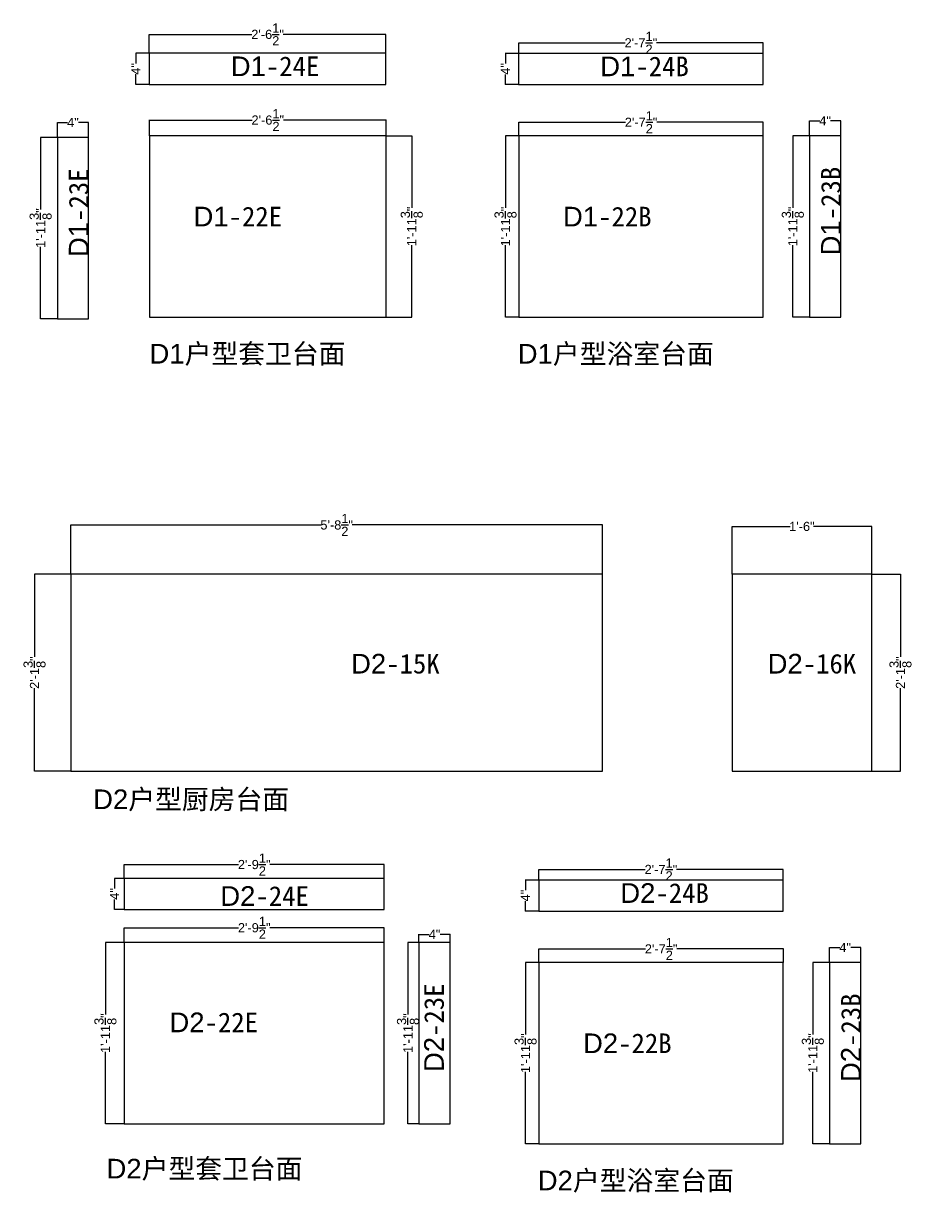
# Model space of a CAD drawing. Header units: inches. Extents: x -997106 to 39633, y -30199 to 1961.
# Drawn here: x 25590 to 28497, y -26118 to -22289 of the extents above; entities that cross this region are included whole.
import ezdxf

# ---------------------------------------------------------------- set-up
doc = ezdxf.new("R2010")
doc.units = ezdxf.units.IN
doc.header["$MEASUREMENT"] = 0
doc.layers.get('Defpoints').update_dxf_attribs({"color": 3})
doc.layers.add('编号', color=10, linetype='Continuous', plot=False)
doc.styles.get("Standard").update_dxf_attribs({"font": 'arial.ttf'})
doc.dimstyles.get("Standard").update_dxf_attribs({"dimtxt": 30, "dimasz": 1, "dimexe": 0.18, "dimexo": 0.0625, "dimgap": 0.09, "dimtad": 0, "dimtoh": 1, "dimdec": 4, "dimlfac": 0.03937, "dimzin": 0, "dimdsep": 46, "dimlunit": 4, "dimtxsty": 'Standard', "dimblk": 'ARCHTICK', "dimcen": 1, "dimadec": 0, "dimazin": 0, "dimtfac": 1, "dimtdec": 4, "dimtix": 1, "dimtofl": 0, "dimtmove": 2, "dimatfit": 3, "dimldrblk": 'ARCHTICK', "dimfxl": 1, "dimtolj": 1, "dimtzin": 0, "dimarcsym": 0})

# ---------------------------------------------------------------- blocks, each defined once
blk = doc.blocks.new('_ArchTick')
at = {"color": 0, "linetype": 'ByBlock', "const_width": 0.15}
blk.add_lwpolyline([(-0.5, -0.5), (0.5, 0.5)], dxfattribs=at)
blk = doc.blocks.new('*D460')
at = {"color": 0, "lineweight": -2, "transparency": 16777216}
for p, q in [((25745.4, -24092.4), (25745.4, -23931.2)), ((25745.4, -23931.4), (26564.5, -23931.4)), ((27485.4, -23931.4), (26666.4, -23931.4)), ((27485.4, -24092.4), (27485.4, -23931.2))]:
    blk.add_line(p, q, dxfattribs=at)
at = {"layer": 'Defpoints', "color": 0, "transparency": 16777216}
for p in [(27485.4, -23931.4), (25745.4, -24092.5), (27485.4, -24092.5)]:
    blk.add_point(p, dxfattribs=at)
at = {"color": 0, "lineweight": -2, "transparency": 16777216, "rotation": 180}
blk.add_blockref('_ArchTick', (25745.4, -23931.4), dxfattribs=at)
at = {"color": 0, "lineweight": -2, "transparency": 16777216}
blk.add_blockref('_ArchTick', (27485.4, -23931.4), dxfattribs=at)
at = {"color": 0, "transparency": 16777216, "insert": (26615.4, -23931.4), "char_height": 30, "attachment_point": 5}
blk.add_mtext('\\A1;5\'-8{\\H1x;\\S1/2;}"', dxfattribs=at)
blk = doc.blocks.new('*D461')
at = {"color": 0, "lineweight": -2, "transparency": 16777216}
for p, q in [((25745.4, -24092.5), (25626.3, -24092.5)), ((25626.4, -24092.5), (25626.4, -24363.9)), ((25626.4, -24737.5), (25626.4, -24466.1)), ((25745.4, -24737.5), (25626.3, -24737.5))]:
    blk.add_line(p, q, dxfattribs=at)
at = {"layer": 'Defpoints', "color": 0, "transparency": 16777216}
for p in [(25745.4, -24092.5), (25626.4, -24737.5), (25745.4, -24737.5)]:
    blk.add_point(p, dxfattribs=at)
at = {"color": 0, "lineweight": -2, "transparency": 16777216}
for p, rotation in [((25626.4, -24092.5), 90), ((25626.4, -24737.5), 270)]:
    blk.add_blockref('_ArchTick', p, dxfattribs=dict(at, rotation=rotation))
at = {"color": 0, "transparency": 16777216, "insert": (25626.4, -24415), "char_height": 30, "attachment_point": 5, "rotation": 90}
blk.add_mtext('\\A1;2\'-1{\\H1x;\\S3/8;}"', dxfattribs=at)
blk = doc.blocks.new('*D462')
at = {"color": 0, "lineweight": -2, "transparency": 16777216}
for p, q in [((27909.6, -24092.4), (27909.6, -23936.2)), ((27909.6, -23936.4), (28099.5, -23936.4)), ((28366.6, -23936.4), (28176.6, -23936.4)), ((28366.6, -24092.4), (28366.6, -23936.2))]:
    blk.add_line(p, q, dxfattribs=at)
at = {"layer": 'Defpoints', "color": 0, "transparency": 16777216}
for p in [(28366.6, -23936.4), (27909.6, -24092.5), (28366.6, -24092.5)]:
    blk.add_point(p, dxfattribs=at)
at = {"color": 0, "lineweight": -2, "transparency": 16777216, "rotation": 180}
blk.add_blockref('_ArchTick', (27909.6, -23936.4), dxfattribs=at)
at = {"color": 0, "lineweight": -2, "transparency": 16777216}
blk.add_blockref('_ArchTick', (28366.6, -23936.4), dxfattribs=at)
at = {"color": 0, "transparency": 16777216, "insert": (28138.1, -23936.4), "char_height": 30, "attachment_point": 5}
blk.add_mtext('\\A1;1\'-6"', dxfattribs=at)
blk = doc.blocks.new('*D463')
at = {"color": 0, "lineweight": -2, "transparency": 16777216}
for p, q in [((28366.6, -24092.5), (28461, -24092.5)), ((28460.8, -24092.5), (28460.8, -24363.9)), ((28460.8, -24737.5), (28460.8, -24466.1)), ((28366.6, -24737.5), (28461, -24737.5))]:
    blk.add_line(p, q, dxfattribs=at)
at = {"layer": 'Defpoints', "color": 0, "transparency": 16777216}
for p in [(28366.6, -24092.5), (28366.6, -24737.5), (28460.8, -24737.5)]:
    blk.add_point(p, dxfattribs=at)
at = {"color": 0, "lineweight": -2, "transparency": 16777216}
for p, rotation in [((28460.8, -24092.5), 90), ((28460.8, -24737.5), 270)]:
    blk.add_blockref('_ArchTick', p, dxfattribs=dict(at, rotation=rotation))
at = {"color": 0, "transparency": 16777216, "insert": (28460.8, -24415), "char_height": 30, "attachment_point": 5, "rotation": 90}
blk.add_mtext('\\A1;2\'-1{\\H1x;\\S3/8;}"', dxfattribs=at)
blk = doc.blocks.new('*D574')
at = {"color": 0, "lineweight": -2, "transparency": 16777216}
for p, q in [((25919.8, -25298.8), (25858.2, -25298.8)), ((25858.4, -25298.8), (25858.4, -25534.7)), ((25858.4, -25892.8), (25858.4, -25656.9)), ((25919.8, -25892.8), (25858.2, -25892.8))]:
    blk.add_line(p, q, dxfattribs=at)
at = {"layer": 'Defpoints', "color": 0, "transparency": 16777216}
for p in [(25919.9, -25298.8), (25858.4, -25892.8), (25919.9, -25892.8)]:
    blk.add_point(p, dxfattribs=at)
at = {"color": 0, "lineweight": -2, "transparency": 16777216}
for p, rotation in [((25858.4, -25298.8), 90), ((25858.4, -25892.8), 270)]:
    blk.add_blockref('_ArchTick', p, dxfattribs=dict(at, rotation=rotation))
at = {"color": 0, "transparency": 16777216, "insert": (25858.4, -25595.8), "char_height": 30, "attachment_point": 5, "rotation": 90}
blk.add_mtext('\\A1;1\'-11{\\H1x;\\S3/8;}"', dxfattribs=at)
blk = doc.blocks.new('*D575')
at = {"color": 0, "lineweight": -2, "transparency": 16777216}
for p, q in [((25919.9, -25298.8), (25919.9, -25250.4)), ((25919.9, -25250.6), (26294.2, -25250.6)), ((26770.9, -25250.6), (26396.5, -25250.6)), ((26770.9, -25298.8), (26770.9, -25250.4))]:
    blk.add_line(p, q, dxfattribs=at)
at = {"layer": 'Defpoints', "color": 0, "transparency": 16777216}
for p in [(26770.9, -25250.6), (25919.9, -25298.8), (26770.9, -25298.8)]:
    blk.add_point(p, dxfattribs=at)
at = {"color": 0, "lineweight": -2, "transparency": 16777216, "rotation": 180}
blk.add_blockref('_ArchTick', (25919.9, -25250.6), dxfattribs=at)
at = {"color": 0, "lineweight": -2, "transparency": 16777216}
blk.add_blockref('_ArchTick', (26770.9, -25250.6), dxfattribs=at)
at = {"color": 0, "transparency": 16777216, "insert": (26345.4, -25250.6), "char_height": 30, "attachment_point": 5}
blk.add_mtext('\\A1;2\'-9{\\H1x;\\S1/2;}"', dxfattribs=at)
blk = doc.blocks.new('*D576')
at = {"color": 0, "lineweight": -2, "transparency": 16777216}
for p, q in [((26884.8, -25298.8), (26884.8, -25272.1)), ((26884.8, -25272.3), (26917.9, -25272.3)), ((26986.8, -25272.3), (26953.8, -25272.3)), ((26986.8, -25298.8), (26986.8, -25272.1))]:
    blk.add_line(p, q, dxfattribs=at)
at = {"layer": 'Defpoints', "color": 0, "transparency": 16777216}
for p in [(26986.8, -25272.3), (26884.8, -25298.8), (26986.8, -25298.8)]:
    blk.add_point(p, dxfattribs=at)
at = {"color": 0, "lineweight": -2, "transparency": 16777216, "rotation": 180}
blk.add_blockref('_ArchTick', (26884.8, -25272.3), dxfattribs=at)
at = {"color": 0, "lineweight": -2, "transparency": 16777216}
blk.add_blockref('_ArchTick', (26986.8, -25272.3), dxfattribs=at)
at = {"color": 0, "transparency": 16777216, "insert": (26935.8, -25272.3), "char_height": 30, "attachment_point": 5}
blk.add_mtext('\\A1;4"', dxfattribs=at)
blk = doc.blocks.new('*D577')
at = {"color": 0, "lineweight": -2, "transparency": 16777216}
for p, q in [((26884.8, -25298.8), (26848.6, -25298.8)), ((26848.7, -25298.8), (26848.7, -25534.7)), ((26848.7, -25892.8), (26848.7, -25656.9)), ((26884.8, -25892.8), (26848.6, -25892.8))]:
    blk.add_line(p, q, dxfattribs=at)
at = {"layer": 'Defpoints', "color": 0, "transparency": 16777216}
for p in [(26884.8, -25298.8), (26848.7, -25892.8), (26884.8, -25892.8)]:
    blk.add_point(p, dxfattribs=at)
at = {"color": 0, "lineweight": -2, "transparency": 16777216}
for p, rotation in [((26848.7, -25298.8), 90), ((26848.7, -25892.8), 270)]:
    blk.add_blockref('_ArchTick', p, dxfattribs=dict(at, rotation=rotation))
at = {"color": 0, "transparency": 16777216, "insert": (26848.7, -25595.8), "char_height": 30, "attachment_point": 5, "rotation": 90}
blk.add_mtext('\\A1;1\'-11{\\H1x;\\S3/8;}"', dxfattribs=at)
blk = doc.blocks.new('*D578')
at = {"color": 0, "lineweight": -2, "transparency": 16777216}
for p, q in [((25919.8, -25089), (25888.1, -25089)), ((25888.3, -25089), (25888.3, -25122)), ((25888.3, -25191), (25888.3, -25157.9)), ((25919.8, -25191), (25888.1, -25191))]:
    blk.add_line(p, q, dxfattribs=at)
at = {"layer": 'Defpoints', "color": 0, "transparency": 16777216}
for p in [(25919.9, -25089), (25888.3, -25191), (25919.9, -25191)]:
    blk.add_point(p, dxfattribs=at)
at = {"color": 0, "lineweight": -2, "transparency": 16777216}
for p, rotation in [((25888.3, -25089), 90), ((25888.3, -25191), 270)]:
    blk.add_blockref('_ArchTick', p, dxfattribs=dict(at, rotation=rotation))
at = {"color": 0, "transparency": 16777216, "insert": (25888.3, -25140), "char_height": 30, "attachment_point": 5, "rotation": 90}
blk.add_mtext('\\A1;4"', dxfattribs=at)
blk = doc.blocks.new('*D579')
at = {"color": 0, "lineweight": -2, "transparency": 16777216}
for p, q in [((25919.9, -25088.9), (25919.9, -25043.4)), ((25919.9, -25043.6), (26294.2, -25043.6)), ((26770.9, -25043.6), (26396.5, -25043.6)), ((26770.9, -25088.9), (26770.9, -25043.4))]:
    blk.add_line(p, q, dxfattribs=at)
at = {"layer": 'Defpoints', "color": 0, "transparency": 16777216}
for p in [(26770.9, -25043.6), (25919.9, -25089), (26770.9, -25089)]:
    blk.add_point(p, dxfattribs=at)
at = {"color": 0, "lineweight": -2, "transparency": 16777216, "rotation": 180}
blk.add_blockref('_ArchTick', (25919.9, -25043.6), dxfattribs=at)
at = {"color": 0, "lineweight": -2, "transparency": 16777216}
blk.add_blockref('_ArchTick', (26770.9, -25043.6), dxfattribs=at)
at = {"color": 0, "transparency": 16777216, "insert": (26345.4, -25043.6), "char_height": 30, "attachment_point": 5}
blk.add_mtext('\\A1;2\'-9{\\H1x;\\S1/2;}"', dxfattribs=at)
blk = doc.blocks.new('*D640')
at = {"color": 0, "lineweight": -2, "transparency": 16777216}
for p, q in [((26002.4, -22656.7), (26002.4, -22605.1)), ((26002.4, -22605.3), (26338.7, -22605.3)), ((26777.4, -22605.3), (26441.1, -22605.3)), ((26777.4, -22656.7), (26777.4, -22605.1))]:
    blk.add_line(p, q, dxfattribs=at)
at = {"layer": 'Defpoints', "color": 0, "transparency": 16777216}
for p in [(26777.4, -22605.3), (26002.4, -22656.8), (26777.4, -22656.8)]:
    blk.add_point(p, dxfattribs=at)
at = {"color": 0, "lineweight": -2, "transparency": 16777216, "rotation": 180}
blk.add_blockref('_ArchTick', (26002.4, -22605.3), dxfattribs=at)
at = {"color": 0, "lineweight": -2, "transparency": 16777216}
blk.add_blockref('_ArchTick', (26777.4, -22605.3), dxfattribs=at)
at = {"color": 0, "transparency": 16777216, "insert": (26389.9, -22605.3), "char_height": 30, "attachment_point": 5}
blk.add_mtext('\\A1;2\'-6{\\H1x;\\S1/2;}"', dxfattribs=at)
blk = doc.blocks.new('*D641')
at = {"color": 0, "lineweight": -2, "transparency": 16777216}
for p, q in [((26777.5, -22656.8), (26861.1, -22656.8)), ((26861, -22656.8), (26861, -22892.7)), ((26861, -23250.8), (26861, -23014.9)), ((26777.5, -23250.8), (26861.1, -23250.8))]:
    blk.add_line(p, q, dxfattribs=at)
at = {"layer": 'Defpoints', "color": 0, "transparency": 16777216}
for p in [(26777.4, -22656.8), (26777.4, -23250.8), (26861, -23250.8)]:
    blk.add_point(p, dxfattribs=at)
at = {"color": 0, "lineweight": -2, "transparency": 16777216}
for p, rotation in [((26861, -22656.8), 90), ((26861, -23250.8), 270)]:
    blk.add_blockref('_ArchTick', p, dxfattribs=dict(at, rotation=rotation))
at = {"color": 0, "transparency": 16777216, "insert": (26861, -22953.8), "char_height": 30, "attachment_point": 5, "rotation": 90}
blk.add_mtext('\\A1;1\'-11{\\H1x;\\S3/8;}"', dxfattribs=at)
blk = doc.blocks.new('*D642')
at = {"color": 0, "lineweight": -2, "transparency": 16777216}
for p, q in [((25701.2, -22662.2), (25646.1, -22662.2)), ((25646.3, -22662.2), (25646.3, -22898.1)), ((25646.3, -23256.2), (25646.3, -23020.3)), ((25701.2, -23256.2), (25646.1, -23256.2))]:
    blk.add_line(p, q, dxfattribs=at)
at = {"layer": 'Defpoints', "color": 0, "transparency": 16777216}
for p in [(25701.2, -22662.2), (25646.3, -23256.2), (25701.2, -23256.2)]:
    blk.add_point(p, dxfattribs=at)
at = {"color": 0, "lineweight": -2, "transparency": 16777216}
for p, rotation in [((25646.3, -22662.2), 90), ((25646.3, -23256.2), 270)]:
    blk.add_blockref('_ArchTick', p, dxfattribs=dict(at, rotation=rotation))
at = {"color": 0, "transparency": 16777216, "insert": (25646.3, -22959.2), "char_height": 30, "attachment_point": 5, "rotation": 90}
blk.add_mtext('\\A1;1\'-11{\\H1x;\\S3/8;}"', dxfattribs=at)
blk = doc.blocks.new('*D643')
at = {"color": 0, "lineweight": -2, "transparency": 16777216}
for p, q in [((25701.2, -22662.1), (25701.2, -22612.9)), ((25701.2, -22613.1), (25734.3, -22613.1)), ((25803.2, -22613.1), (25770.2, -22613.1)), ((25803.2, -22662.1), (25803.2, -22612.9))]:
    blk.add_line(p, q, dxfattribs=at)
at = {"layer": 'Defpoints', "color": 0, "transparency": 16777216}
for p in [(25803.2, -22613.1), (25701.2, -22662.2), (25803.2, -22662.2)]:
    blk.add_point(p, dxfattribs=at)
at = {"color": 0, "lineweight": -2, "transparency": 16777216, "rotation": 180}
blk.add_blockref('_ArchTick', (25701.2, -22613.1), dxfattribs=at)
at = {"color": 0, "lineweight": -2, "transparency": 16777216}
blk.add_blockref('_ArchTick', (25803.2, -22613.1), dxfattribs=at)
at = {"color": 0, "transparency": 16777216, "insert": (25752.2, -22613.1), "char_height": 30, "attachment_point": 5}
blk.add_mtext('\\A1;4"', dxfattribs=at)
blk = doc.blocks.new('*D644')
at = {"color": 0, "lineweight": -2, "transparency": 16777216}
for p, q in [((26001.6, -22386.7), (25957.6, -22386.7)), ((25957.8, -22386.7), (25957.8, -22419.7)), ((25957.8, -22488.7), (25957.8, -22455.6)), ((26001.6, -22488.7), (25957.6, -22488.7))]:
    blk.add_line(p, q, dxfattribs=at)
at = {"layer": 'Defpoints', "color": 0, "transparency": 16777216}
for p in [(26001.7, -22386.7), (25957.8, -22488.7), (26001.7, -22488.7)]:
    blk.add_point(p, dxfattribs=at)
at = {"color": 0, "lineweight": -2, "transparency": 16777216}
for p, rotation in [((25957.8, -22386.7), 90), ((25957.8, -22488.7), 270)]:
    blk.add_blockref('_ArchTick', p, dxfattribs=dict(at, rotation=rotation))
at = {"color": 0, "transparency": 16777216, "insert": (25957.8, -22437.7), "char_height": 30, "attachment_point": 5, "rotation": 90}
blk.add_mtext('\\A1;4"', dxfattribs=at)
blk = doc.blocks.new('*D645')
at = {"color": 0, "lineweight": -2, "transparency": 16777216}
for p, q in [((26001.7, -22386.6), (26001.7, -22324.6)), ((26001.7, -22324.7), (26338, -22324.7)), ((26776.7, -22324.7), (26440.3, -22324.7)), ((26776.7, -22386.6), (26776.7, -22324.6))]:
    blk.add_line(p, q, dxfattribs=at)
at = {"layer": 'Defpoints', "color": 0, "transparency": 16777216}
for p in [(26776.7, -22324.7), (26001.7, -22386.7), (26776.7, -22386.7)]:
    blk.add_point(p, dxfattribs=at)
at = {"color": 0, "lineweight": -2, "transparency": 16777216, "rotation": 180}
blk.add_blockref('_ArchTick', (26001.7, -22324.7), dxfattribs=at)
at = {"color": 0, "lineweight": -2, "transparency": 16777216}
blk.add_blockref('_ArchTick', (26776.7, -22324.7), dxfattribs=at)
at = {"color": 0, "transparency": 16777216, "insert": (26389.2, -22324.7), "char_height": 30, "attachment_point": 5}
blk.add_mtext('\\A1;2\'-6{\\H1x;\\S1/2;}"', dxfattribs=at)
blk = doc.blocks.new('*D1352')
at = {"color": 0, "lineweight": -2, "transparency": 16777216}
for p, q in [((28163.3, -22656.8), (28108.2, -22656.8)), ((28108.4, -22656.8), (28108.4, -22892.7)), ((28108.4, -23250.8), (28108.4, -23014.9)), ((28163.3, -23250.8), (28108.2, -23250.8))]:
    blk.add_line(p, q, dxfattribs=at)
at = {"layer": 'Defpoints', "color": 0, "transparency": 16777216}
for p in [(28163.3, -22656.8), (28108.4, -23250.8), (28163.3, -23250.8)]:
    blk.add_point(p, dxfattribs=at)
at = {"color": 0, "lineweight": -2, "transparency": 16777216}
for p, rotation in [((28108.4, -22656.8), 90), ((28108.4, -23250.8), 270)]:
    blk.add_blockref('_ArchTick', p, dxfattribs=dict(at, rotation=rotation))
at = {"color": 0, "transparency": 16777216, "insert": (28108.4, -22953.8), "char_height": 30, "attachment_point": 5, "rotation": 90}
blk.add_mtext('\\A1;1\'-11{\\H1x;\\S3/8;}"', dxfattribs=at)
blk = doc.blocks.new('*D1353')
at = {"color": 0, "lineweight": -2, "transparency": 16777216}
for p, q in [((28163.3, -22656.8), (28163.3, -22607.5)), ((28163.3, -22607.7), (28196.4, -22607.7)), ((28265.3, -22607.7), (28232.3, -22607.7)), ((28265.3, -22656.8), (28265.3, -22607.5))]:
    blk.add_line(p, q, dxfattribs=at)
at = {"layer": 'Defpoints', "color": 0, "transparency": 16777216}
for p in [(28265.3, -22607.7), (28163.3, -22656.8), (28265.3, -22656.8)]:
    blk.add_point(p, dxfattribs=at)
at = {"color": 0, "lineweight": -2, "transparency": 16777216, "rotation": 180}
blk.add_blockref('_ArchTick', (28163.3, -22607.7), dxfattribs=at)
at = {"color": 0, "lineweight": -2, "transparency": 16777216}
blk.add_blockref('_ArchTick', (28265.3, -22607.7), dxfattribs=at)
at = {"color": 0, "transparency": 16777216, "insert": (28214.3, -22607.7), "char_height": 30, "attachment_point": 5}
blk.add_mtext('\\A1;4"', dxfattribs=at)
blk = doc.blocks.new('*D1354')
at = {"color": 0, "lineweight": -2, "transparency": 16777216}
for p, q in [((27211.8, -22657), (27211.8, -22612.3)), ((27211.8, -22612.5), (27560.7, -22612.5)), ((28011.8, -22612.5), (27663, -22612.5)), ((28011.8, -22657), (28011.8, -22612.3))]:
    blk.add_line(p, q, dxfattribs=at)
at = {"layer": 'Defpoints', "color": 0, "transparency": 16777216}
for p in [(28011.8, -22612.5), (27211.8, -22657.1), (28011.8, -22657.1)]:
    blk.add_point(p, dxfattribs=at)
at = {"color": 0, "lineweight": -2, "transparency": 16777216, "rotation": 180}
blk.add_blockref('_ArchTick', (27211.8, -22612.5), dxfattribs=at)
at = {"color": 0, "lineweight": -2, "transparency": 16777216}
blk.add_blockref('_ArchTick', (28011.8, -22612.5), dxfattribs=at)
at = {"color": 0, "transparency": 16777216, "insert": (27611.8, -22612.5), "char_height": 30, "attachment_point": 5}
blk.add_mtext('\\A1;2\'-7{\\H1x;\\S1/2;}"', dxfattribs=at)
blk = doc.blocks.new('*D1355')
at = {"color": 0, "lineweight": -2, "transparency": 16777216}
for p, q in [((27211.8, -22657.1), (27167.8, -22657.1)), ((27168, -22657.1), (27168, -22893)), ((27168, -23251.1), (27168, -23015.2)), ((27211.8, -23251.1), (27167.8, -23251.1))]:
    blk.add_line(p, q, dxfattribs=at)
at = {"layer": 'Defpoints', "color": 0, "transparency": 16777216}
for p in [(27211.8, -22657.1), (27168, -23251.1), (27211.8, -23251.1)]:
    blk.add_point(p, dxfattribs=at)
at = {"color": 0, "lineweight": -2, "transparency": 16777216}
for p, rotation in [((27168, -22657.1), 90), ((27168, -23251.1), 270)]:
    blk.add_blockref('_ArchTick', p, dxfattribs=dict(at, rotation=rotation))
at = {"color": 0, "transparency": 16777216, "insert": (27168, -22954.1), "char_height": 30, "attachment_point": 5, "rotation": 90}
blk.add_mtext('\\A1;1\'-11{\\H1x;\\S3/8;}"', dxfattribs=at)
blk = doc.blocks.new('*D1356')
at = {"color": 0, "lineweight": -2, "transparency": 16777216}
for p, q in [((27211, -22386.9), (27167.4, -22386.9)), ((27167.6, -22386.9), (27167.6, -22420)), ((27167.6, -22488.9), (27167.6, -22455.9)), ((27211, -22488.9), (27167.4, -22488.9))]:
    blk.add_line(p, q, dxfattribs=at)
at = {"layer": 'Defpoints', "color": 0, "transparency": 16777216}
for p in [(27211.1, -22386.9), (27167.6, -22488.9), (27211.1, -22488.9)]:
    blk.add_point(p, dxfattribs=at)
at = {"color": 0, "lineweight": -2, "transparency": 16777216}
for p, rotation in [((27167.6, -22386.9), 90), ((27167.6, -22488.9), 270)]:
    blk.add_blockref('_ArchTick', p, dxfattribs=dict(at, rotation=rotation))
at = {"color": 0, "transparency": 16777216, "insert": (27167.6, -22437.9), "char_height": 30, "attachment_point": 5, "rotation": 90}
blk.add_mtext('\\A1;4"', dxfattribs=at)
blk = doc.blocks.new('*D1357')
at = {"color": 0, "lineweight": -2, "transparency": 16777216}
for p, q in [((27211.1, -22386.9), (27211.1, -22352.1)), ((27211.1, -22352.3), (27559.9, -22352.3)), ((28011.1, -22352.3), (27662.3, -22352.3)), ((28011.1, -22386.9), (28011.1, -22352.1))]:
    blk.add_line(p, q, dxfattribs=at)
at = {"layer": 'Defpoints', "color": 0, "transparency": 16777216}
for p in [(28011.1, -22352.3), (27211.1, -22386.9), (28011.1, -22386.9)]:
    blk.add_point(p, dxfattribs=at)
at = {"color": 0, "lineweight": -2, "transparency": 16777216, "rotation": 180}
blk.add_blockref('_ArchTick', (27211.1, -22352.3), dxfattribs=at)
at = {"color": 0, "lineweight": -2, "transparency": 16777216}
blk.add_blockref('_ArchTick', (28011.1, -22352.3), dxfattribs=at)
at = {"color": 0, "transparency": 16777216, "insert": (27611.1, -22352.3), "char_height": 30, "attachment_point": 5}
blk.add_mtext('\\A1;2\'-7{\\H1x;\\S1/2;}"', dxfattribs=at)
blk = doc.blocks.new('*D1412')
at = {"color": 0, "lineweight": -2, "transparency": 16777216}
for p, q in [((28228.8, -25364.2), (28173.8, -25364.2)), ((28173.9, -25364.2), (28173.9, -25600.2)), ((28173.9, -25958.2), (28173.9, -25722.3)), ((28228.8, -25958.2), (28173.8, -25958.2))]:
    blk.add_line(p, q, dxfattribs=at)
at = {"layer": 'Defpoints', "color": 0, "transparency": 16777216}
for p in [(28228.9, -25364.2), (28173.9, -25958.2), (28228.9, -25958.2)]:
    blk.add_point(p, dxfattribs=at)
at = {"color": 0, "lineweight": -2, "transparency": 16777216}
for p, rotation in [((28173.9, -25364.2), 90), ((28173.9, -25958.2), 270)]:
    blk.add_blockref('_ArchTick', p, dxfattribs=dict(at, rotation=rotation))
at = {"color": 0, "transparency": 16777216, "insert": (28173.9, -25661.2), "char_height": 30, "attachment_point": 5, "rotation": 90}
blk.add_mtext('\\A1;1\'-11{\\H1x;\\S3/8;}"', dxfattribs=at)
blk = doc.blocks.new('*D1413')
at = {"color": 0, "lineweight": -2, "transparency": 16777216}
for p, q in [((28228.9, -25364.2), (28228.9, -25315)), ((28228.9, -25315.1), (28262, -25315.1)), ((28330.9, -25315.1), (28297.8, -25315.1)), ((28330.9, -25364.2), (28330.9, -25315))]:
    blk.add_line(p, q, dxfattribs=at)
at = {"layer": 'Defpoints', "color": 0, "transparency": 16777216}
for p in [(28330.9, -25315.1), (28228.9, -25364.2), (28330.9, -25364.2)]:
    blk.add_point(p, dxfattribs=at)
at = {"color": 0, "lineweight": -2, "transparency": 16777216, "rotation": 180}
blk.add_blockref('_ArchTick', (28228.9, -25315.1), dxfattribs=at)
at = {"color": 0, "lineweight": -2, "transparency": 16777216}
blk.add_blockref('_ArchTick', (28330.9, -25315.1), dxfattribs=at)
at = {"color": 0, "transparency": 16777216, "insert": (28279.9, -25315.1), "char_height": 30, "attachment_point": 5}
blk.add_mtext('\\A1;4"', dxfattribs=at)
blk = doc.blocks.new('*D1414')
at = {"color": 0, "lineweight": -2, "transparency": 16777216}
for p, q in [((27277.4, -25364.4), (27277.4, -25319.7)), ((27277.4, -25319.9), (27626.2, -25319.9)), ((28077.4, -25319.9), (27728.5, -25319.9)), ((28077.4, -25364.4), (28077.4, -25319.7))]:
    blk.add_line(p, q, dxfattribs=at)
at = {"layer": 'Defpoints', "color": 0, "transparency": 16777216}
for p in [(28077.4, -25319.9), (27277.4, -25364.5), (28077.4, -25364.5)]:
    blk.add_point(p, dxfattribs=at)
at = {"color": 0, "lineweight": -2, "transparency": 16777216, "rotation": 180}
blk.add_blockref('_ArchTick', (27277.4, -25319.9), dxfattribs=at)
at = {"color": 0, "lineweight": -2, "transparency": 16777216}
blk.add_blockref('_ArchTick', (28077.4, -25319.9), dxfattribs=at)
at = {"color": 0, "transparency": 16777216, "insert": (27677.4, -25319.9), "char_height": 30, "attachment_point": 5}
blk.add_mtext('\\A1;2\'-7{\\H1x;\\S1/2;}"', dxfattribs=at)
blk = doc.blocks.new('*D1415')
at = {"color": 0, "lineweight": -2, "transparency": 16777216}
for p, q in [((27277.3, -25364.5), (27233.4, -25364.5)), ((27233.6, -25364.5), (27233.6, -25600.4)), ((27233.6, -25958.5), (27233.6, -25722.6)), ((27277.3, -25958.5), (27233.4, -25958.5))]:
    blk.add_line(p, q, dxfattribs=at)
at = {"layer": 'Defpoints', "color": 0, "transparency": 16777216}
for p in [(27277.4, -25364.5), (27233.6, -25958.5), (27277.4, -25958.5)]:
    blk.add_point(p, dxfattribs=at)
at = {"color": 0, "lineweight": -2, "transparency": 16777216}
for p, rotation in [((27233.6, -25364.5), 90), ((27233.6, -25958.5), 270)]:
    blk.add_blockref('_ArchTick', p, dxfattribs=dict(at, rotation=rotation))
at = {"color": 0, "transparency": 16777216, "insert": (27233.6, -25661.5), "char_height": 30, "attachment_point": 5, "rotation": 90}
blk.add_mtext('\\A1;1\'-11{\\H1x;\\S3/8;}"', dxfattribs=at)
blk = doc.blocks.new('*D1416')
at = {"color": 0, "lineweight": -2, "transparency": 16777216}
for p, q in [((27276.6, -25094.4), (27232.9, -25094.4)), ((27233.1, -25094.4), (27233.1, -25127.4)), ((27276.6, -25196.4), (27232.9, -25196.4)), ((27233.1, -25196.4), (27233.1, -25163.3))]:
    blk.add_line(p, q, dxfattribs=at)
at = {"layer": 'Defpoints', "color": 0, "transparency": 16777216}
for p in [(27276.7, -25094.4), (27233.1, -25196.4), (27276.7, -25196.4)]:
    blk.add_point(p, dxfattribs=at)
at = {"color": 0, "lineweight": -2, "transparency": 16777216}
for p, rotation in [((27233.1, -25094.4), 90), ((27233.1, -25196.4), 270)]:
    blk.add_blockref('_ArchTick', p, dxfattribs=dict(at, rotation=rotation))
at = {"color": 0, "transparency": 16777216, "insert": (27233.1, -25145.4), "char_height": 30, "attachment_point": 5, "rotation": 90}
blk.add_mtext('\\A1;4"', dxfattribs=at)
blk = doc.blocks.new('*D1417')
at = {"color": 0, "lineweight": -2, "transparency": 16777216}
for p, q in [((27276.7, -25094.3), (27276.7, -25059.6)), ((27276.7, -25059.7), (27625.5, -25059.7)), ((28076.7, -25059.7), (27727.8, -25059.7)), ((28076.7, -25094.3), (28076.7, -25059.6))]:
    blk.add_line(p, q, dxfattribs=at)
at = {"layer": 'Defpoints', "color": 0, "transparency": 16777216}
for p in [(28076.7, -25059.7), (27276.7, -25094.4), (28076.7, -25094.4)]:
    blk.add_point(p, dxfattribs=at)
at = {"color": 0, "lineweight": -2, "transparency": 16777216, "rotation": 180}
blk.add_blockref('_ArchTick', (27276.7, -25059.7), dxfattribs=at)
at = {"color": 0, "lineweight": -2, "transparency": 16777216}
blk.add_blockref('_ArchTick', (28076.7, -25059.7), dxfattribs=at)
at = {"color": 0, "transparency": 16777216, "insert": (27676.7, -25059.7), "char_height": 30, "attachment_point": 5}
blk.add_mtext('\\A1;2\'-7{\\H1x;\\S1/2;}"', dxfattribs=at)

msp = doc.modelspace()

# ---------------------------------------------------------------- linework, layer by layer
for points in [[(26001.67031, -22488.65662), (26776.67031, -22488.65662), (26776.67031, -22386.65662), (26001.67031, -22386.65662)], [(27211.09315, -22488.93588), (28011.09315, -22488.93588), (28011.09315, -22386.93588), (27211.09315, -22386.93588)], [(25701.24594, -23256.20047), (25803.24594, -23256.20047), (25803.24594, -22662.20047), (25701.24594, -22662.20047)], [(26002.4036, -23250.78899), (26777.4036, -23250.78899), (26777.4036, -22656.78899), (26002.4036, -22656.78899)], [(27211.82643, -23251.06826), (28011.82643, -23251.06826), (28011.82643, -22657.06826), (27211.82643, -22657.06826)], [(28163.33232, -23250.82176), (28265.33232, -23250.82176), (28265.33232, -22656.82176), (28163.33232, -22656.82176)], [(25745.44952, -24737.47319), (27485.44952, -24737.47319), (27485.44952, -24092.47319), (25745.44952, -24092.47319)], [(27909.56367, -24737.47319), (28366.56367, -24737.47319), (28366.56367, -24092.47319), (27909.56367, -24092.47319)], [(25919.89157, -25190.96987), (26770.89157, -25190.96987), (26770.89157, -25088.96987), (25919.89157, -25088.96987)], [(27276.65606, -25196.36131), (28076.65606, -25196.36131), (28076.65606, -25094.36131), (27276.65606, -25094.36131)], [(25919.89157, -25892.83439), (26770.89157, -25892.83439), (26770.89157, -25298.83439), (25919.89157, -25298.83439)], [(26884.84817, -25892.83439), (26986.84817, -25892.83439), (26986.84817, -25298.83439), (26884.84817, -25298.83439)], [(27277.38935, -25958.49368), (28077.38935, -25958.49368), (28077.38935, -25364.49368), (27277.38935, -25364.49368)], [(28228.89524, -25958.24719), (28330.89524, -25958.24719), (28330.89524, -25364.24719), (28228.89524, -25364.24719)]]:
    msp.add_lwpolyline(points, close=True)

# ---------------------------------------------------------------- texts
at = {"char_height": 64.3508622, "attachment_point": 1}
for s, insert in [('D1{\\fSimSun|b0|i0|c134|p2;户型套卫台面}', (26002.67034, -23338.50585)), ('D1{\\fSimSun|b0|i0|c134|p2;户型浴室台面}', (27208.0212, -23338.78511)), ('D2{\\fSimSun|b0|i0|c134|p2;户型厨房台面}', (25818.21693, -24797.74193)), ('D2{\\fSimSun|b0|i0|c134|p2;户型套卫台面}', (25861.99123, -26007.45506)), ('D2{\\fSimSun|b0|i0|c134|p2;户型浴室台面}', (27273.58411, -26046.21054))]:
    msp.add_mtext(s, dxfattribs=dict(at, insert=insert))
at = {"layer": '编号', "char_height": 64.3508622, "attachment_point": 1}
for s, insert in [('D1{\\fSimSun|b0|i0|c134|p2;-24E}', (26268.67986, -22397.1035)), ('D1{\\fSimSun|b0|i0|c134|p2;-24B}', (27478.10269, -22397.38276)), ('D1{\\fSimSun|b0|i0|c134|p2;-22E}', (26146.74781, -22889.17476)), ('D1{\\fSimSun|b0|i0|c134|p2;-22B}', (27356.17064, -22889.45402)), ('D2{\\fSimSun|b0|i0|c134|p2;-15K}', (26662.52124, -24353.64821)), ('D2{\\fSimSun|b0|i0|c134|p2;-16K}', (28025.8973, -24353.64821)), ('D2{\\fSimSun|b0|i0|c134|p2;-24E}', (26234.42867, -25114.59897)), ('D2{\\fSimSun|b0|i0|c134|p2;-24B}', (27543.66561, -25104.80819)), ('D2{\\fSimSun|b0|i0|c134|p2;-22E}', (26068.01262, -25528.44475)), ('D2{\\fSimSun|b0|i0|c134|p2;-22B}', (27421.73356, -25596.87944))]:
    msp.add_mtext(s, dxfattribs=dict(at, insert=insert))
at = {"layer": '编号', "char_height": 64.3508622, "attachment_point": 1, "rotation": 90}
for s, insert in [('D1{\\fSimSun|b0|i0|c134|p2;-23E}', (25738.63171, -23053.8698)), ('D1{\\fSimSun|b0|i0|c134|p2;-23B}', (28200.71809, -23048.49109)), ('D2{\\fSimSun|b0|i0|c134|p2;-23E}', (26901.82507, -25723.15086)), ('D2{\\fSimSun|b0|i0|c134|p2;-23B}', (28266.281, -25755.91651))]:
    msp.add_mtext(s, dxfattribs=dict(at, insert=insert))

# ---------------------------------------------------------------- dimensions: what is measured, and where the dimension line sits
for base, p1, p2, picture, middle in [((26776.6703111233, -22324.7386305326), (26001.6703111233, -22386.6566184048), (26776.6703111233, -22386.6566184048), '*D645', (26389.1703111233, -22324.7386305326)), ((28011.09315, -22352.30744), (27211.09315, -22386.93588), (28011.09315, -22386.93588), '*D1357', (27611.09315, -22352.30744)), ((26777.4035974384, -22605.2535332185), (26002.4035974384, -22656.7889905513), (26777.4035974384, -22656.7889905513), '*D640', (26389.9035974384, -22605.2535332185)), ((28011.82643, -22612.50143), (27211.82643, -22657.06826), (28011.82643, -22657.06826), '*D1354', (27611.82643, -22612.50143)), ((28265.33232, -22607.7209), (28163.33232, -22656.82176), (28265.33232, -22656.82176), '*D1353', (28214.33232, -22607.7209)), ((25803.24594, -22613.09961), (25701.24594, -22662.20047), (25803.24594, -22662.20047), '*D643', (25752.24594, -22613.09961)), ((27485.44952, -23931.41043), (25745.44952, -24092.47319), (27485.44952, -24092.47319), '*D460', (26615.44952, -23931.41043)), ((28366.56367, -23936.37377), (27909.56367, -24092.47319), (28366.56367, -24092.47319), '*D462', (28138.06367, -23936.37377)), ((26770.89157, -25043.59831), (25919.89157, -25088.96987), (26770.89157, -25088.96987), '*D579', (26345.39157, -25043.59831)), ((28076.65606, -25059.73287), (27276.65606, -25094.36131), (28076.65606, -25094.36131), '*D1417', (27676.65606, -25059.73287)), ((26770.89157, -25250.5743), (25919.89157, -25298.83439), (26770.89157, -25298.83439), '*D575', (26345.39157, -25250.5743)), ((26986.84817, -25272.28664), (26884.84817, -25298.83439), (26986.84817, -25298.83439), '*D576', (26935.84817, -25272.28664)), ((28077.38935, -25319.92685), (27277.38935, -25364.49368), (28077.38935, -25364.49368), '*D1414', (27677.38935, -25319.92685)), ((28330.89524, -25315.14633), (28228.89524, -25364.24719), (28330.89524, -25364.24719), '*D1413', (28279.89524, -25315.14633))]:
    dim = msp.add_linear_dim(base=base, p1=p1, p2=p2, dimstyle='Standard')
    dim.commit()
    dim.dimension.update_dxf_attribs({"geometry": picture, "text_midpoint": middle})
for base, p1, p2, picture, middle in [((25957.78231, -22488.65662), (26001.67031, -22386.65662), (26001.67031, -22488.65662), '*D644', (25957.78231, -22437.65662)), ((27167.55739, -22488.93588), (27211.09315, -22386.93588), (27211.09315, -22488.93588), '*D1356', (27167.55739, -22437.93588)), ((25646.30025, -23256.20047), (25701.24594, -22662.20047), (25701.24594, -23256.20047), '*D642', (25646.30025, -22959.20047)), ((26860.95123, -23250.78899), (26777.4036, -22656.78899), (26777.4036, -23250.78899), '*D641', (26860.95123, -22953.78899)), ((27168.00682, -23251.06826), (27211.82643, -22657.06826), (27211.82643, -23251.06826), '*D1355', (27168.00682, -22954.06826)), ((28108.38663, -23250.82176), (28163.33232, -22656.82176), (28163.33232, -23250.82176), '*D1352', (28108.38663, -22953.82176)), ((25626.4409286138, -24737.473191931), (25745.4495230025, -24092.473191931), (25745.4495230025, -24737.473191931), '*D461', (25626.4409286138, -24414.973191931)), ((28460.8136531145, -24737.473191931), (28366.5636734897, -24092.473191931), (28366.5636734897, -24737.473191931), '*D463', (28460.8136531145, -24414.973191931)), ((25888.25235, -25190.96987), (25919.89157, -25088.96987), (25919.89157, -25190.96987), '*D578', (25888.25235, -25139.96987)), ((27233.12031, -25196.36131), (27276.65606, -25094.36131), (27276.65606, -25196.36131), '*D1416', (27233.12031, -25145.36131)), ((25858.42556, -25892.83439), (25919.89157, -25298.83439), (25919.89157, -25892.83439), '*D574', (25858.42556, -25595.83439)), ((26848.74261, -25892.83439), (26884.84817, -25298.83439), (26884.84817, -25892.83439), '*D577', (26848.74261, -25595.83439)), ((27233.56974, -25958.49368), (27277.38935, -25364.49368), (27277.38935, -25958.49368), '*D1415', (27233.56974, -25661.49368)), ((28173.94955, -25958.24719), (28228.89524, -25364.24719), (28228.89524, -25958.24719), '*D1412', (28173.94955, -25661.24719))]:
    dim = msp.add_linear_dim(base=base, p1=p1, p2=p2, angle=90, dimstyle='Standard')
    dim.commit()
    dim.dimension.update_dxf_attribs({"geometry": picture, "text_midpoint": middle})

doc.saveas('drawing.dxf')
